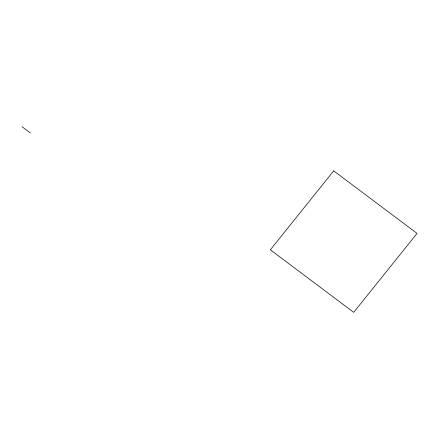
<?xml version="1.0" encoding="UTF-8"?>
<svg xmlns="http://www.w3.org/2000/svg" width="439" height="439" viewBox="0 0 439 439"><rect width="100%" height="100%" fill="white"/><g stroke="black" fill="none" stroke-linecap="round" stroke-linejoin="round"><path stroke-width="0.66" d="M21.95 126.646L30.286 132.902M333.695 170.859L270.347 249.802L353.708 312.354L417.05 233.405L333.695 170.859"/></g></svg>
